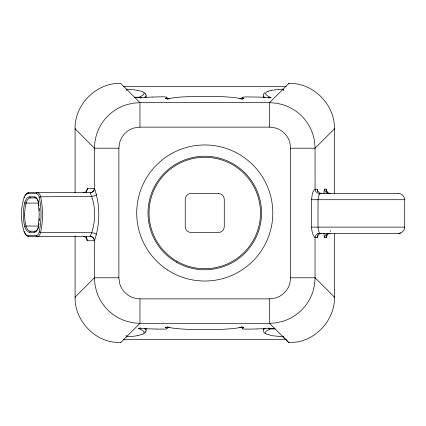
<?xml version="1.0" encoding="UTF-8"?>
<svg xmlns="http://www.w3.org/2000/svg" width="426" height="426" viewBox="0 0 426 426"><rect width="100%" height="100%" fill="white"/><g stroke="black" fill="none" stroke-linecap="round" stroke-linejoin="round"><path stroke-width="0.64" d="M320.853 193.612L321.465 193.377A4.223 4.212 90 0 1 317.269 189.149C312.056 188.436 312.04 196.178 311.614 199.714L311.614 227.106C311.614 230.647 312.625 235.525 315.043 237.66L315.048 279.126L314.526 284.728L313.312 290.218A45.587 45.545 -45.1 0 1 281.975 321.55L275.952 322.849L269.546 323.318L139.43 323.313L133.562 322.849L127.539 321.555A45.587 45.545 44.9 0 1 96.207 290.218L95.03 284.989L94.471 279.397L94.439 240.695C100.291 224.161 100.201 204.842 94.46 188.462A4.223 4.191 -42.5 0 1 90.142 192.643L28.744 192.611A8.541 4.697 90 0 0 25.299 195.321M120.606 342.275C96.91 344.075 74.342 321.342 75.077 297.151L75.077 235.951M269.546 127.129L139.845 127.129L134.201 127.933A21.039 21.039 0 0 0 119.69 142.444L118.886 148.211L118.886 277.912L119.69 283.556A21.039 21.039 0 0 0 134.201 298.067L139.968 298.871L269.669 298.871L275.313 298.067A21.039 21.039 0 0 0 289.824 283.556L290.628 277.789L290.623 148.088L289.824 142.444A21.039 21.039 0 0 0 275.313 127.933L269.546 127.129L269.546 102.682L288.908 83.32C313.227 82.719 335.038 104.53 334.437 128.849L334.437 193.377M288.908 83.347L288.908 83.725M288.908 342.307C312.631 344.016 335.161 321.364 334.437 297.151L334.437 233.288M315.075 189.149L315.048 146.874L314.526 141.272L313.312 135.782A45.587 45.545 44.9 0 0 281.975 104.45L275.952 103.151L269.546 102.682L139.43 102.687L133.562 103.151L127.539 104.445A45.587 45.545 -44.9 0 0 96.207 135.782L94.987 141.272L94.46 146.874L94.439 188.436M319.505 233.299L318.371 229.944L318.02 227.223L318.03 199.272L319.175 194.512M144.153 93.385L142.966 95.174L139.552 97.144M24.623 213.367L24.628 215.844M167.615 326.918L167.599 327.562L165.623 327.61A2.114 2.018 -73.9 0 0 167.072 326.939M241.899 99.082L241.915 98.438L243.89 98.39A2.114 2.018 -73.9 0 0 242.442 99.061M167.62 326.976L167.599 327.562L169.665 327.503A2.21 2.093 -75.3 0 1 169.505 327.503L169.159 327.45M241.888 99.072L241.915 98.438L239.849 98.497A2.114 2.002 -75.2 0 1 241.292 99.093M39.405 218.479L39.24 220.897M318.068 233.224L318.014 234.066M86.425 192.371L86.467 191.913M86.515 191.503L87.351 188.404L94.354 188.388A4.223 4.212 90 0 1 90.142 192.611M317.892 235.365L317.301 237.665A4.223 4.212 -90 0 1 321.481 233.443L320.906 233.246M283.21 336.354L283.141 336.732M38.974 223.543L38.798 224.933M24.724 226.456A9.649 5.474 90 0 0 29.783 232.271L34.171 232.287A7.498 4.255 90 0 0 38.276 226.797L39.235 214.571L38.276 202.329A7.503 4.26 -90 0 0 34.171 196.839L29.783 196.839A1.054 0.868 -90 0 0 30.651 197.893L36.407 197.893M327.157 234.556L326.289 237.559L324.575 237.665A4.223 4.212 90 0 1 328.787 233.443M398.363 193.372C401.755 193.452 404.625 196.322 404.7 199.714L404.7 227.106C404.631 230.498 401.755 233.379 398.363 233.443L400.696 232.995M24.128 231.595A7.514 4.265 -90 0 0 27.876 235.445L36.348 235.461A5.389 3.057 -90 0 0 39.213 231.952C41.636 220.53 41.642 208.602 39.213 197.179A5.389 3.057 -90 0 0 36.348 193.67L27.876 193.67A7.498 4.255 90 0 0 24.133 197.531C20.602 208.532 20.597 220.593 24.133 231.59A1.054 0.421 -17.3 0 0 24.479 232.101M319.085 194.725L319.303 193.377L398.337 193.372M263.38 328.648L263.465 329.884M146.123 97.362L145.948 95.978A102.698 8.786 0 0 0 145.884 95.909M90.546 235.695C96.122 222.324 96.042 205.566 90.147 192.69M90.466 235.839L90.142 236.467A4.223 4.212 90 0 1 94.354 240.738L87.431 240.738A4.223 4.212 -90 0 0 83.224 236.515M263.465 96.116L263.385 97.362M263.603 94.082L264.855 92.65M145.91 331.913L144.659 333.35M94.45 240.679L94.46 240.663A4.223 4.191 42.5 0 0 90.142 236.489L28.744 236.515A8.557 4.707 -90 0 1 24.83 232.74M94.46 277.789L75.077 297.151L75.487 297.151M120.606 342.68L139.968 323.318L139.968 298.871M334.437 128.849L315.075 148.211L290.628 148.211M283.045 89.183L283.056 89.178A31.955 2.737 0 0 0 278.348 89.535M126.458 336.822L126.469 336.817A31.955 2.737 0 0 0 131.165 336.465A38.409 3.286 0 0 0 137.72 335.624M263.928 94.37C262.421 95.365 263.891 97.149 265.063 97.73M329.724 193.617L330.304 193.372A4.223 4.212 -90 0 1 326.098 189.149L324.575 189.149A8.472 0.724 -90 0 0 323.936 193.612M144.451 97.73L145.814 96.564L146.262 95.488A121.74 10.277 -0.3 0 0 145.484 94.327M265.153 328.212L263.417 329.857L263.572 331.29A102.299 8.642 -0.3 0 0 263.907 331.63M319.415 233.421L398.342 233.443M268.96 98.028L271.074 97.639L263.524 97.298A77.388 6.624 0 0 0 256.708 97.043L245.429 96.899L241.973 97.421A21.039 1.8 0 0 0 242 97.565L242.138 97.703A39.341 3.365 0 0 0 242.911 98.065L243.89 98.39M140.553 327.972C134.93 328.622 144.334 329.357 144.153 332.615M142.998 334.059L137.758 335.629M38.276 202.329L38.564 202.611M138.69 97.533L139.062 97.368M138.556 97.586L134.925 97.639M167.072 99.061A2.114 2.018 73.9 0 0 165.623 98.39C170.81 96.755 162.178 96.739 160.911 96.878A32.12 2.748 0 0 0 152.551 97.064M242.442 326.939A2.114 2.018 73.9 0 0 243.89 327.61C238.203 329.575 247.879 328.973 248.603 329.122A32.12 2.748 0 0 0 256.963 328.936M268.556 91.111L271.208 90.477M319.303 233.443L319.324 233.443A4.228 4.212 -84.2 0 0 315.075 237.665M270.739 328.387L274.589 328.361M152.503 97.053L138.439 97.639L140.271 97.879M257.006 328.947L271.074 328.361L266.128 331.194L265.382 332.387L265.728 333.452A102.378 8.76 0 0 0 266.49 334.048L272.187 335.704L283.045 336.817L288.908 342.68L269.546 323.318L269.546 298.871M38.564 226.515L38.276 226.797M123.236 86.691L286.277 86.691M134.531 97.245L139.334 97.245M75.45 128.849L75.098 128.849L94.439 148.211L118.886 148.211M334.021 128.849L334.447 128.849M311.614 199.714L404.695 199.714M38.447 226.046L26.013 226.041A1.054 0.341 -13.5 0 0 24.735 226.451A30.741 17.445 90 0 1 23.292 215.897L23.313 213.32A30.901 17.541 -90 0 1 24.756 202.696A1.054 0.341 13.5 0 0 26.013 203.085L38.596 203.085M311.614 227.106L404.695 227.106M24.554 215.854A29.671 17.024 90 0 0 26.002 226.052A8.611 5.027 89.9 0 0 30.651 231.211L35.981 231.233M315.075 237.665L317.269 237.665M94.508 277.789L118.886 277.789M314.936 277.789L290.628 277.789M315.054 277.789L334.437 297.151L334.064 297.151M275.175 328.947L269.764 328.947A2.114 2.077 56.4 0 1 269.429 328.915M123.236 339.309L286.277 339.309M156.853 329.064L152.151 328.936A79.263 6.784 0 0 1 145.996 328.702L138.477 328.366M165.623 98.39L169.665 98.497A2.114 2.002 75.2 0 0 168.222 99.093M243.89 327.61L239.849 327.503A2.114 2.002 75.2 0 0 241.292 326.907M319.303 193.377L319.319 193.377A4.228 4.212 85.3 0 1 315.075 189.149M270.356 328.382L269.674 328.276M137.864 90.392L141.304 91.217A77.756 6.656 0 0 1 142.896 91.888L143.088 91.989A119.69 10.245 0 0 1 144.11 93.385M165.623 327.61L166.614 327.935A39.346 3.365 0 0 1 167.381 328.297C166.806 329.74 162.578 328.787 160.618 329.122A22.317 1.912 0 0 1 156.859 329.064M269.36 328.174L269.205 328.105A5.469 3.211 -86.9 0 1 268.955 327.972M271.016 97.613C268.939 96.84 263.082 94.135 266.607 91.888A77.202 6.608 0 0 1 268.54 91.111M144.451 328.27L145.884 329.527L146.262 330.512A122.134 10.309 0.3 0 1 145.484 331.673M87.303 240.695L87.021 240.259M144.659 92.65L145.91 94.087M265.212 333.675L263.731 332.253M317.359 189.192L317.924 191.753M83.512 192.76L83.235 192.611A4.223 4.212 90 0 0 87.431 188.388M146.123 328.638L145.948 330.022A102.698 8.786 0 0 1 145.884 330.091M283.141 89.268L283.215 89.662M126.373 336.721L126.304 336.354M327.168 192.318L326.38 189.384A24.032 2.055 -90 0 0 326.098 189.144M38.798 204.224L38.968 205.561M86.457 237.09L86.414 236.675M39.229 208.096L39.405 210.657M241.888 326.976L241.915 327.562L241.899 326.918M167.626 99.072L167.599 98.438L167.615 99.082M139.968 127.129L139.968 102.682L120.606 83.32C96.287 82.719 74.475 104.53 75.077 128.849L75.077 192.712M239.897 327.503A36.993 3.168 0 0 1 204.757 329.681A36.993 3.168 0 0 1 169.617 327.503M140.825 328.089A2.114 2.071 -65.6 0 1 139.334 328.755M144.11 332.615A120.031 10.272 0 0 1 143.051 334.064M326.098 237.665A4.223 4.212 -90 0 1 330.304 233.443M328.787 193.372A4.223 4.212 -90 0 1 324.575 189.149M324.575 237.649A8.472 0.724 90 0 1 323.936 233.171M330.39 231.595A32.823 5.139 89.3 0 1 329.948 230.487M96.489 194.634A4.223 1.582 -12.8 0 1 91.915 196.386L40.651 196.807A1.054 0.304 -11.9 0 0 39.213 197.179M36.348 193.67A1.054 0.868 -90 0 1 37.216 192.611A6.449 3.669 90 0 1 40.656 196.807C43.117 208.474 43.117 220.652 40.651 232.319A6.449 3.669 -90 0 1 37.216 236.515A1.054 0.868 -90 0 1 36.348 235.461M27.876 193.67A1.054 0.868 -90 0 1 28.744 192.611M39.213 231.952A1.054 0.304 11.9 0 0 40.651 232.319L91.915 232.74A4.223 1.582 12.8 0 1 96.489 234.492M28.744 236.515A1.054 0.868 90 0 1 27.876 235.461M24.133 197.536A1.054 0.421 17.3 0 1 24.479 197.03M34.171 196.839A1.054 0.868 -90 0 0 35.044 197.893A6.449 3.653 -90 0 1 38.548 202.515M24.724 202.675A9.628 5.463 -90 0 1 29.783 196.86M29.783 232.287A1.054 0.868 90 0 1 30.651 231.233M34.171 232.287A1.054 0.868 -90 0 1 35.044 231.233A6.443 3.653 -90 0 0 38.548 226.573M87.021 240.211A14.995 1.283 -90 0 1 86.494 237.527M126.57 89.172A35.789 3.062 0 0 1 137.747 90.397M126.309 90.403A2.572 0.362 -88.2 0 1 126.32 90.637M139.787 97.032A2.114 2.077 65.3 0 1 141.336 97.756M140.266 97.921A3.882 2.279 -87 0 1 140.537 98.044M169.617 98.497A36.993 3.168 0 0 1 204.757 96.319A36.993 3.168 0 0 1 239.897 98.497M268.689 97.911A2.114 2.071 -65.6 0 1 270.18 97.245M271.266 90.477A38.926 3.333 0 0 1 278.295 89.529M283.354 90.418A2.556 0.49 75.8 0 1 283.311 90.046M283.066 90.28A2.348 0.655 83 0 1 283.104 89.827M24.649 213.367A29.836 17.013 -89.9 0 1 26.087 203.138M26.002 203.074A8.584 5.021 -90 0 1 30.651 197.92M282.976 336.391A2.545 0.485 -76.3 0 1 282.976 336.151M269.36 328.904A2.114 2.077 57 0 1 269.163 328.851M269.088 328.824A2.114 2.077 57 0 1 268.3 328.329M268.747 328.67A2.114 2.077 57 0 1 268.215 328.238M126.16 335.582A2.556 0.49 75.8 0 1 126.203 335.954M126.447 335.709A2.348 0.655 83 0 1 126.41 336.173M169.207 327.461A2.114 2.002 -75.3 0 1 168.222 326.907M218.298 193.484L191.215 193.484A5.969 5.969 0 0 0 185.241 199.459L185.241 226.541A5.969 5.969 0 0 0 191.215 232.516L218.298 232.516A5.969 5.969 0 0 0 224.273 226.541L224.273 199.459A5.969 5.969 0 0 0 218.298 193.484M176.375 262.16A56.77 56.77 0 0 0 261.527 213A56.77 56.77 0 0 0 176.375 163.84A56.77 56.77 0 0 0 176.375 262.16M176.902 261.25A55.71 55.71 0 0 0 260.467 213A55.71 55.71 0 0 0 176.902 164.75A55.71 55.71 0 0 0 176.902 261.25M167.722 270.068A68.032 68.032 0 0 0 272.699 216.541A68.032 68.032 0 0 0 173.851 152.391A68.032 68.032 0 0 0 167.722 270.068"/></g></svg>
